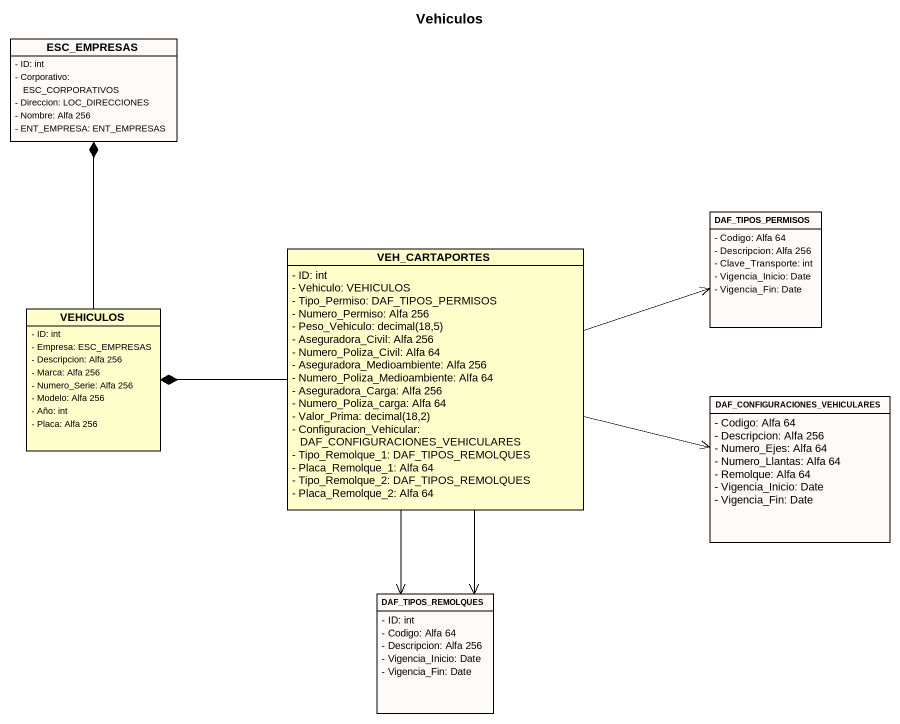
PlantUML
@startuml
title Vehiculos
hide circle
hide empty members
skinparam classAttributeIconSize 0
class ESC_EMPRESAS #FDFAF7 {
  - ID: int
  - Corporativo: ESC_CORPORATIVOS
  - Direccion: LOC_DIRECCIONES
  - Nombre: Alfa 256
  - ENT_EMPRESA: ENT_EMPRESAS
}
class DAF_TIPOS_PERMISOS #FDFAF7 {
  - Codigo: Alfa 64
  - Descripcion: Alfa 256
  - Clave_Transporte: int
  - Vigencia_Inicio: Date
  - Vigencia_Fin: Date
}
class VEH_CARTAPORTES {
  - ID: int
  - Vehiculo: VEHICULOS
  - Tipo_Permiso: DAF_TIPOS_PERMISOS
  - Numero_Permiso: Alfa 256
  {field} - Peso_Vehiculo: decimal(18,5)
  - Aseguradora_Civil: Alfa 256
  - Numero_Poliza_Civil: Alfa 64
  - Aseguradora_Medioambiente: Alfa 256
  - Numero_Poliza_Medioambiente: Alfa 64
  - Aseguradora_Carga: Alfa 256
  - Numero_Poliza_carga: Alfa 64
  {field} - Valor_Prima: decimal(18,2)
  - Configuracion_Vehicular: DAF_CONFIGURACIONES_VEHICULARES
  - Tipo_Remolque_1: DAF_TIPOS_REMOLQUES
  - Placa_Remolque_1: Alfa 64
  - Tipo_Remolque_2: DAF_TIPOS_REMOLQUES
  - Placa_Remolque_2: Alfa 64
}
class VEHICULOS {
  - ID: int
  - Empresa: ESC_EMPRESAS
  - Descripcion: Alfa 256
  - Marca: Alfa 256
  - Numero_Serie: Alfa 256
  - Modelo: Alfa 256
  - Año: int
  - Placa: Alfa 256
}
class "DAF_CONFIGURACIONES_VEHICULARES" as DAF_CONFIGURACIONES #FDFAF7 {
  - Codigo: Alfa 64
  - Descripcion: Alfa 256
  - Numero_Ejes: Alfa 64
  - Numero_Llantas: Alfa 64
  - Remolque: Alfa 64
  - Vigencia_Inicio: Date
  - Vigencia_Fin: Date
}
class DAF_TIPOS_REMOLQUES #FDFAF7 {
  - ID: int
  - Codigo: Alfa 64
  - Descripcion: Alfa 256
  - Vigencia_Inicio: Date
  - Vigencia_Fin: Date
}
VEH_CARTAPORTES -right-> DAF_TIPOS_PERMISOS
VEH_CARTAPORTES -left-* VEHICULOS
VEH_CARTAPORTES -right-> DAF_CONFIGURACIONES
VEH_CARTAPORTES --> DAF_TIPOS_REMOLQUES
VEH_CARTAPORTES --> DAF_TIPOS_REMOLQUES
VEHICULOS -up-* ESC_EMPRESAS
@enduml
